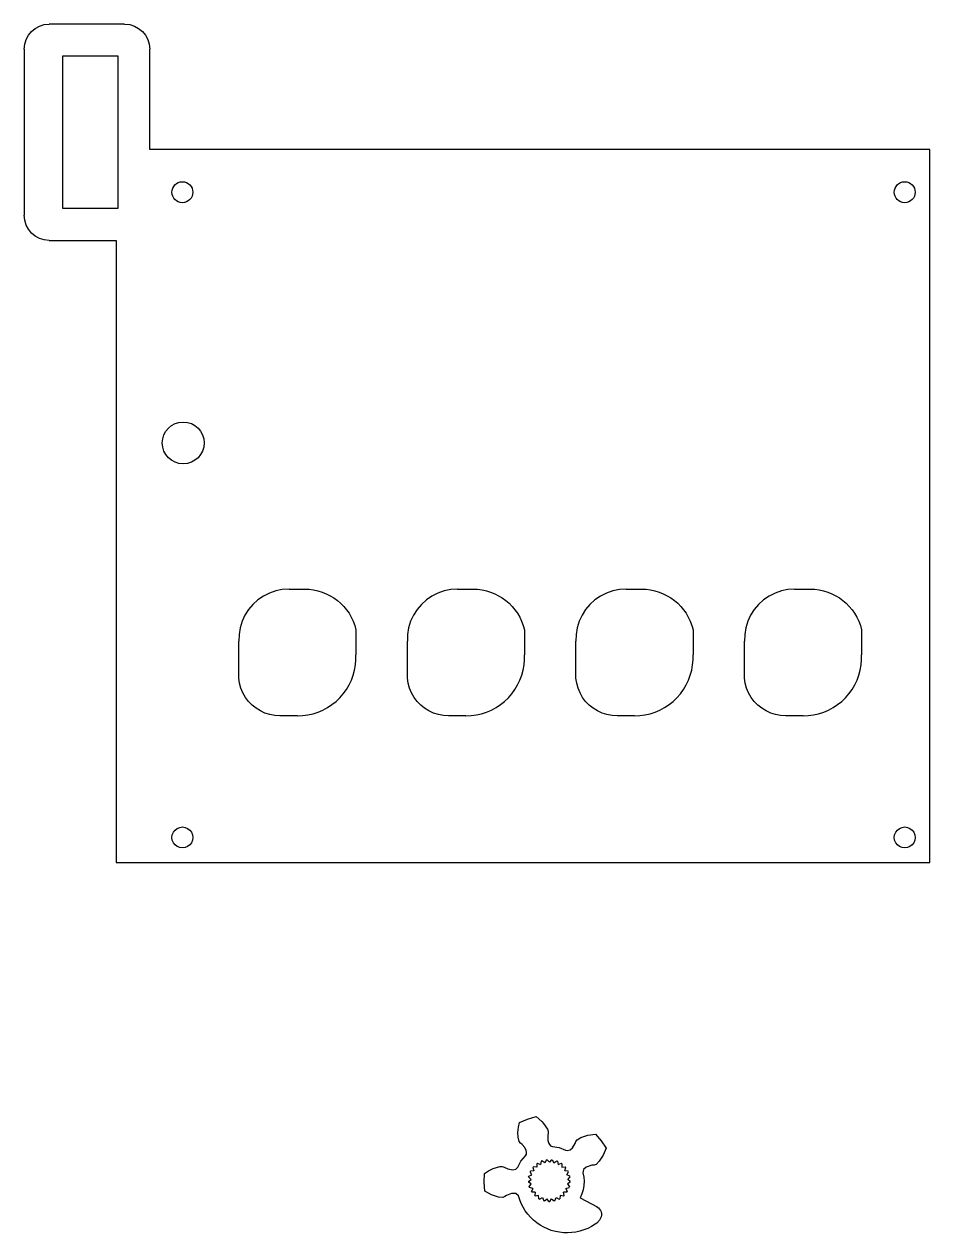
# Model space of a CAD drawing. Header units: millimetres. Extents: x -658 to 1307, y -81 to 472.
# Drawn here: x 244.5 to 352.7, y 98.7 to 243.1 of the extents above; entities that cross this region are included whole.
import ezdxf

# ---------------------------------------------------------------- set-up
doc = ezdxf.new("R2010")
doc.units = ezdxf.units.MM
doc.layers.get('0').update_dxf_attribs({"true_color": 0xffffff})
doc.layers.add('a', color=7, linetype='Continuous', true_color=0xffffff)
doc.layers.add('gears', color=134, linetype='Continuous', true_color=0x009987)

# ---------------------------------------------------------------- blocks, each defined once
blk = doc.blocks.new('Group_48')
for p, q in [((12, 89.89, 0), (3, 89.89, 0)), ((0, 86.89, 0), (0, 67.05, 0)), ((15, 74.89, 0), (15, 86.89, 0)), ((4.6, 67.85, 0), (4.6, 86.09, 0)), ((4.6, 86.09, 0), (11.2, 86.09, 0)), ((11.2, 86.09, 0), (11.2, 67.85, 0)), ((108.2, 74.89, 0), (15, 74.89, 0)), ((108.2, -10.31, 0), (108.2, 74.89, 0)), ((11.2, 67.85, 0), (4.6, 67.85, 0)), ((3, 64.05, 0), (11, 64.05, 0)), ((11, 64.05, 0), (11, -10.31, 0)), ((31.64, 22.38, 0), (33.5, 22.38, 0)), ((51.78, 22.38, 0), (53.63, 22.38, 0)), ((71.91, 22.38, 0), (73.77, 22.38, 0)), ((92.05, 22.38, 0), (93.91, 22.38, 0)), ((39.64, 17.52, 0), (39.64, 14.56, 0)), ((59.78, 17.52, 0), (59.78, 14.56, 0)), ((79.91, 17.52, 0), (79.91, 14.56, 0)), ((100.05, 17.52, 0), (100.05, 14.56, 0)), ((25.64, 11.71, 0), (25.64, 16.16, 0)), ((45.78, 11.71, 0), (45.78, 16.16, 0)), ((65.91, 11.71, 0), (65.91, 16.16, 0)), ((86.05, 11.71, 0), (86.05, 16.16, 0)), ((39.64, 14.56, 0), (39.64, 14.5, 0)), ((39.64, 13.93, 0), (39.64, 14.5, 0)), ((59.78, 14.56, 0), (59.78, 14.5, 0)), ((59.78, 13.93, 0), (59.78, 14.5, 0)), ((79.91, 14.56, 0), (79.91, 14.5, 0)), ((79.92, 13.93, 0), (79.91, 14.5, 0)), ((100.05, 14.56, 0), (100.05, 14.5, 0)), ((100.05, 13.93, 0), (100.05, 14.5, 0)), ((39.48, 12.68, 0), (39.59, 13.3, 0)), ((39.59, 13.3, 0), (39.64, 13.93, 0)), ((59.61, 12.68, 0), (59.72, 13.3, 0)), ((59.72, 13.3, 0), (59.78, 13.93, 0)), ((79.75, 12.68, 0), (79.86, 13.3, 0)), ((79.86, 13.3, 0), (79.92, 13.93, 0)), ((99.89, 12.68, 0), (100, 13.3, 0)), ((100, 13.3, 0), (100.05, 13.93, 0)), ((39.09, 11.48, 0), (39.31, 12.07, 0)), ((39.31, 12.07, 0), (39.48, 12.68, 0)), ((59.23, 11.48, 0), (59.45, 12.07, 0)), ((59.45, 12.07, 0), (59.61, 12.68, 0)), ((79.36, 11.48, 0), (79.58, 12.07, 0)), ((79.58, 12.07, 0), (79.75, 12.68, 0)), ((99.5, 11.48, 0), (99.72, 12.07, 0)), ((99.72, 12.07, 0), (99.89, 12.68, 0)), ((38.13, 9.86, 0), (38.5, 10.37, 0)), ((38.5, 10.37, 0), (38.82, 10.92, 0)), ((38.82, 10.92, 0), (39.09, 11.48, 0)), ((58.26, 9.86, 0), (58.63, 10.37, 0)), ((58.63, 10.37, 0), (58.95, 10.92, 0)), ((58.95, 10.92, 0), (59.23, 11.48, 0)), ((78.4, 9.86, 0), (78.77, 10.37, 0)), ((78.77, 10.37, 0), (79.09, 10.92, 0)), ((79.09, 10.92, 0), (79.36, 11.48, 0)), ((98.54, 9.86, 0), (98.91, 10.37, 0)), ((98.91, 10.37, 0), (99.23, 10.92, 0)), ((99.23, 10.92, 0), (99.5, 11.48, 0)), ((36.77, 8.56, 0), (37.26, 8.95, 0)), ((37.26, 8.95, 0), (37.71, 9.39, 0)), ((37.71, 9.39, 0), (38.13, 9.86, 0)), ((56.9, 8.56, 0), (57.39, 8.95, 0)), ((57.39, 8.95, 0), (57.85, 9.39, 0)), ((57.85, 9.39, 0), (58.26, 9.86, 0)), ((77.04, 8.56, 0), (77.53, 8.95, 0)), ((77.53, 8.95, 0), (77.99, 9.39, 0)), ((77.99, 9.39, 0), (78.4, 9.86, 0)), ((97.18, 8.56, 0), (97.67, 8.95, 0)), ((97.67, 8.95, 0), (98.12, 9.39, 0)), ((98.12, 9.39, 0), (98.54, 9.86, 0)), ((32.64, 7.22, 0), (33.27, 7.25, 0)), ((33.27, 7.25, 0), (33.89, 7.33, 0)), ((33.89, 7.33, 0), (34.51, 7.47, 0)), ((34.51, 7.47, 0), (35.11, 7.67, 0)), ((35.11, 7.67, 0), (35.69, 7.91, 0)), ((35.69, 7.91, 0), (36.24, 8.21, 0)), ((36.24, 8.21, 0), (36.77, 8.56, 0)), ((52.78, 7.22, 0), (53.41, 7.25, 0)), ((53.41, 7.25, 0), (54.03, 7.33, 0)), ((54.03, 7.33, 0), (54.64, 7.47, 0)), ((54.64, 7.47, 0), (55.24, 7.67, 0)), ((55.24, 7.67, 0), (55.82, 7.91, 0)), ((55.82, 7.91, 0), (56.38, 8.21, 0)), ((56.38, 8.21, 0), (56.9, 8.56, 0)), ((72.91, 7.22, 0), (73.54, 7.25, 0)), ((73.54, 7.25, 0), (74.17, 7.33, 0)), ((74.17, 7.33, 0), (74.78, 7.47, 0)), ((74.78, 7.47, 0), (75.38, 7.67, 0)), ((75.38, 7.67, 0), (75.96, 7.91, 0)), ((75.96, 7.91, 0), (76.51, 8.21, 0)), ((76.51, 8.21, 0), (77.04, 8.56, 0)), ((93.05, 7.22, 0), (93.68, 7.25, 0)), ((93.68, 7.25, 0), (94.31, 7.33, 0)), ((94.31, 7.33, 0), (94.92, 7.47, 0)), ((94.92, 7.47, 0), (95.52, 7.67, 0)), ((95.52, 7.67, 0), (96.1, 7.91, 0)), ((96.1, 7.91, 0), (96.65, 8.21, 0)), ((96.65, 8.21, 0), (97.18, 8.56, 0)), ((32.64, 7.22, 0), (30.56, 7.22, 0)), ((52.78, 7.22, 0), (50.7, 7.22, 0)), ((72.91, 7.22, 0), (70.84, 7.22, 0)), ((93.05, 7.22, 0), (90.97, 7.22, 0)), ((11, -10.31, 0), (108.2, -10.31, 0))]:
    blk.add_line(p, q)
for points in [[(31.64, 22.38, 0), (30.84, 22.32, 0), (30.05, 22.16, 0), (29.29, 21.9, 0), (28.58, 21.54, 0), (27.91, 21.08, 0), (27.32, 20.54, 0), (26.8, 19.93, 0), (26.37, 19.25, 0), (26.03, 18.52, 0), (25.8, 17.75, 0), (25.67, 16.96, 0), (25.64, 16.16, 0)], [(51.78, 22.38, 0), (50.98, 22.32, 0), (50.19, 22.16, 0), (49.43, 21.9, 0), (48.71, 21.54, 0), (48.05, 21.08, 0), (47.46, 20.54, 0), (46.94, 19.93, 0), (46.51, 19.25, 0), (46.17, 18.52, 0), (45.93, 17.75, 0), (45.8, 16.96, 0), (45.78, 16.16, 0)], [(71.91, 22.38, 0), (71.11, 22.32, 0), (70.33, 22.16, 0), (69.57, 21.9, 0), (68.85, 21.54, 0), (68.19, 21.08, 0), (67.59, 20.54, 0), (67.08, 19.93, 0), (66.65, 19.25, 0), (66.31, 18.52, 0), (66.07, 17.75, 0), (65.94, 16.96, 0), (65.91, 16.16, 0)], [(92.05, 22.38, 0), (91.25, 22.32, 0), (90.46, 22.16, 0), (89.71, 21.9, 0), (88.99, 21.54, 0), (88.33, 21.08, 0), (87.73, 20.54, 0), (87.21, 19.93, 0), (86.78, 19.25, 0), (86.45, 18.52, 0), (86.21, 17.75, 0), (86.08, 16.96, 0), (86.05, 16.16, 0)], [(30.56, 7.22, 0), (29.95, 7.26, 0), (29.35, 7.37, 0), (28.77, 7.55, 0), (28.22, 7.81, 0), (27.7, 8.13, 0), (27.23, 8.51, 0), (26.81, 8.95, 0), (26.44, 9.43, 0), (26.14, 9.96, 0), (25.9, 10.52, 0), (25.73, 11.11, 0), (25.64, 11.71, 0)], [(50.7, 7.22, 0), (50.09, 7.26, 0), (49.49, 7.37, 0), (48.91, 7.55, 0), (48.36, 7.81, 0), (47.84, 8.13, 0), (47.37, 8.51, 0), (46.94, 8.95, 0), (46.58, 9.43, 0), (46.27, 9.96, 0), (46.04, 10.52, 0), (45.87, 11.11, 0), (45.78, 11.71, 0)], [(70.84, 7.22, 0), (70.23, 7.26, 0), (69.63, 7.37, 0), (69.05, 7.55, 0), (68.5, 7.81, 0), (67.98, 8.13, 0), (67.5, 8.51, 0), (67.08, 8.95, 0), (66.71, 9.43, 0), (66.41, 9.96, 0), (66.17, 10.52, 0), (66.01, 11.11, 0), (65.91, 11.71, 0)], [(90.97, 7.22, 0), (90.36, 7.26, 0), (89.77, 7.37, 0), (89.19, 7.55, 0), (88.63, 7.81, 0), (88.12, 8.13, 0), (87.64, 8.51, 0), (87.22, 8.95, 0), (86.85, 9.43, 0), (86.55, 9.96, 0), (86.31, 10.52, 0), (86.14, 11.11, 0), (86.05, 11.71, 0)]]:
    blk.add_polyline3d(points)
for points in [[(20.11, -6.99, 0), (20.15, -7.31, 0), (20.11, -7.64, 0), (19.98, -7.94, 0), (19.78, -8.2, 0), (19.52, -8.4, 0), (19.22, -8.52, 0), (18.9, -8.56, 0), (18.58, -8.52, 0), (18.27, -8.4, 0), (18.02, -8.2, 0), (17.82, -7.94, 0), (17.69, -7.64, 0), (17.65, -7.31, 0), (17.69, -6.99, 0), (17.82, -6.69, 0), (18.02, -6.43, 0), (18.27, -6.23, 0), (18.58, -6.11, 0), (18.9, -6.06, 0), (19.22, -6.11, 0), (19.52, -6.23, 0), (19.78, -6.43, 0), (19.98, -6.69, 0), (20.11, -6.99, 0)], [(106.41, -6.99, 0), (106.45, -7.31, 0), (106.41, -7.64, 0), (106.28, -7.94, 0), (106.08, -8.2, 0), (105.82, -8.4, 0), (105.52, -8.52, 0), (105.2, -8.56, 0), (104.88, -8.52, 0), (104.58, -8.4, 0), (104.32, -8.2, 0), (104.12, -7.94, 0), (103.99, -7.64, 0), (103.95, -7.31, 0), (103.99, -6.99, 0), (104.12, -6.69, 0), (104.32, -6.43, 0), (104.58, -6.23, 0), (104.88, -6.11, 0), (105.2, -6.06, 0), (105.52, -6.11, 0), (105.82, -6.23, 0), (106.08, -6.43, 0), (106.28, -6.69, 0), (106.41, -6.99, 0)]]:
    blk.add_polyline3d(points, close=True)
for centre, radius in [((18.9, 69.8, 0), 1.25), ((105.2, 69.8, 0), 1.25), ((19, 39.84, 0), 2.5)]:
    blk.add_circle(centre, radius)
at = {"extrusion": (0, 0, -1)}
for centre, start, end in [((-3, 86.89, 0), 0, 90), ((-12, 86.89, 0), 90, 180), ((-3, 67.05, 0), 270, 0)]:
    blk.add_arc(centre, 3, start, end, dxfattribs=at)
at = {"extrusion": (9.9064e-22, 2.07282e-07, -1)}
for centre in [(-33.5, 16.06, 0), (-53.63, 16.06, 0), (-73.77, 16.06, 0), (-93.91, 16.06, 0)]:
    blk.add_arc(centre, 6.31, 90, 166.6752, dxfattribs=at)
blk = doc.blocks.new('Group_56')
for p, q in [((7.45, 8.74, 0), (7.26, 8.38, 0)), ((7.45, 8.74, 0), (7.54, 8.74, 0)), ((7.54, 8.74, 0), (7.81, 8.45, 0)), ((8.08, 8.74, 0), (7.81, 8.45, 0)), ((8.08, 8.74, 0), (8.16, 8.74, 0)), ((8.16, 8.74, 0), (8.35, 8.38, 0)), ((5.56, 7.36, 0), (5.52, 7.28, 0)), ((5.72, 6.93, 0), (5.52, 7.28, 0)), ((5.95, 7.43, 0), (5.56, 7.36, 0)), ((5.85, 7.82, 0), (5.9, 7.89, 0)), ((5.85, 7.82, 0), (5.95, 7.43, 0)), ((6.3, 7.85, 0), (5.9, 7.89, 0)), ((6.37, 8.31, 0), (6.3, 8.26, 0)), ((6.3, 8.26, 0), (6.3, 7.85, 0)), ((6.37, 8.31, 0), (6.75, 8.18, 0)), ((6.84, 8.57, 0), (6.75, 8.18, 0)), ((6.92, 8.6, 0), (6.84, 8.57, 0)), ((7.26, 8.38, 0), (6.92, 8.6, 0)), ((8.35, 8.38, 0), (8.69, 8.6, 0)), ((8.69, 8.6, 0), (8.77, 8.57, 0)), ((8.77, 8.57, 0), (8.86, 8.18, 0)), ((8.86, 8.18, 0), (9.24, 8.31, 0)), ((9.31, 8.26, 0), (9.24, 8.31, 0)), ((9.31, 8.26, 0), (9.31, 7.85, 0)), ((9.31, 7.85, 0), (9.71, 7.89, 0)), ((9.66, 7.43, 0), (9.77, 7.82, 0)), ((10.06, 7.36, 0), (9.66, 7.43, 0)), ((9.77, 7.82, 0), (9.71, 7.89, 0)), ((9.9, 6.93, 0), (10.09, 7.28, 0)), ((10.09, 7.28, 0), (10.06, 7.36, 0)), ((5.3, 6.14, 0), (5.62, 6.39, 0)), ((5.3, 6.14, 0), (5.3, 6.05, 0)), ((5.65, 5.84, 0), (5.3, 6.05, 0)), ((5.33, 6.68, 0), (5.35, 6.77, 0)), ((5.33, 6.68, 0), (5.62, 6.39, 0)), ((5.35, 6.77, 0), (5.72, 6.93, 0)), ((5.41, 5.52, 0), (5.65, 5.84, 0)), ((10.26, 6.77, 0), (9.9, 6.93, 0)), ((10.31, 6.05, 0), (9.96, 5.84, 0)), ((9.96, 5.84, 0), (10.2, 5.52, 0)), ((10, 6.39, 0), (10.28, 6.68, 0)), ((10.31, 6.14, 0), (10, 6.39, 0)), ((10.28, 6.68, 0), (10.26, 6.77, 0)), ((10.31, 6.05, 0), (10.31, 6.14, 0)), ((5.44, 5.43, 0), (5.41, 5.52, 0)), ((5.82, 5.32, 0), (5.44, 5.43, 0)), ((5.82, 5.32, 0), (5.67, 4.94, 0)), ((5.71, 4.87, 0), (5.67, 4.94, 0)), ((6.12, 4.85, 0), (5.71, 4.87, 0)), ((6.12, 4.85, 0), (6.06, 4.45, 0)), ((6.12, 4.39, 0), (6.06, 4.45, 0)), ((6.52, 4.47, 0), (6.12, 4.39, 0)), ((6.56, 4.08, 0), (6.52, 4.47, 0)), ((9.1, 4.47, 0), (9.05, 4.08, 0)), ((9.49, 4.39, 0), (9.1, 4.47, 0)), ((9.49, 4.39, 0), (9.56, 4.45, 0)), ((9.9, 4.87, 0), (9.5, 4.85, 0)), ((9.56, 4.45, 0), (9.5, 4.85, 0)), ((9.79, 5.32, 0), (10.18, 5.43, 0)), ((9.79, 5.32, 0), (9.95, 4.94, 0)), ((9.9, 4.87, 0), (9.95, 4.94, 0)), ((10.2, 5.52, 0), (10.18, 5.43, 0)), ((6.64, 4.03, 0), (6.56, 4.08, 0)), ((6.64, 4.03, 0), (7, 4.21, 0)), ((7, 4.21, 0), (7.14, 3.83, 0)), ((7.22, 3.81, 0), (7.14, 3.83, 0)), ((7.22, 3.81, 0), (7.53, 4.07, 0)), ((7.76, 3.74, 0), (7.53, 4.07, 0)), ((7.76, 3.74, 0), (7.85, 3.74, 0)), ((7.85, 3.74, 0), (8.08, 4.07, 0)), ((8.08, 4.07, 0), (8.39, 3.81, 0)), ((8.47, 3.83, 0), (8.39, 3.81, 0)), ((8.47, 3.83, 0), (8.62, 4.21, 0)), ((8.62, 4.21, 0), (8.98, 4.03, 0)), ((8.98, 4.03, 0), (9.05, 4.08, 0)), ((11.49, 4.19, 0), (13.5, 3.1, 0)), ((13.46, 1.16, 0), (13.78, 1.53, 0)), ((13.9, 1.75, 0), (13.78, 1.53, 0))]:
    blk.add_line(p, q)
blk.add_polyline3d([(13.46, 1.16, 0), (13.26, 1.02, 0), (12.84, 0.76, 0), (12.4, 0.53, 0), (11.94, 0.35, 0), (11.46, 0.2, 0), (10.98, 0.09, 0), (10.49, 0.03, 0), (9.99, 0, 0), (9.5, 0.01, 0), (9.01, 0.07, 0), (8.52, 0.16, 0), (8.04, 0.3, 0), (7.58, 0.47, 0), (7.13, 0.68, 0), (6.7, 0.93, 0), (6.29, 1.21, 0), (5.91, 1.53, 0), (5.55, 1.87, 0), (5.23, 2.24, 0), (4.93, 2.64, 0), (4.67, 3.06, 0), (4.45, 3.5, 0), (4.26, 3.96, 0), (4.11, 4.44, 0)])
at = {"extrusion": (2.47504e-08, 6.82921e-10, -1)}
blk.add_arc((-13.02, 2.22, 0), 1, 118.4466, 208.4466, dxfattribs=at)
at = {"layer": 'a', "color": 12, "true_color": 0xcc0000}
for p, q in [((4.1, 12.62, 0), (4.23, 13.19, 0)), ((4.23, 13.19, 0), (5.2, 13.6, 0)), ((5.2, 13.6, 0), (6.21, 13.89, 0)), ((6.21, 13.89, 0), (6.9, 13.32, 0)), ((6.9, 13.32, 0), (7.11, 13.09, 0)), ((7.11, 13.09, 0), (7.58, 12.39, 0)), ((4.03, 12, 0), (4.1, 12.62, 0)), ((4.06, 11.42, 0), (4.03, 12, 0)), ((7.58, 12.39, 0), (7.68, 12.14, 0)), ((7.63, 11.65, 0), (7.61, 11.03, 0)), ((7.68, 11.9, 0), (7.63, 11.65, 0)), ((7.68, 12.14, 0), (7.68, 11.9, 0)), ((11.58, 11.41, 0), (12.41, 11.69, 0)), ((12.41, 11.69, 0), (13.3, 11.79, 0)), ((13.3, 11.79, 0), (14, 11)), ((4.19, 10.9, 0), (4.06, 11.42, 0)), ((4.34, 10.71, 0), (4.19, 10.9, 0)), ((4.54, 10.56, 0), (4.34, 10.71, 0)), ((4.88, 10.19, 0), (4.54, 10.56, 0)), ((5.05, 9.86, 0), (4.88, 10.19, 0)), ((7.61, 11.03, 0), (7.73, 10.67, 0)), ((7.73, 10.67, 0), (7.95, 10.42, 0)), ((7.95, 10.42, 0), (8.17, 10.34, 0)), ((8.17, 10.34, 0), (8.97, 10.19, 0)), ((8.97, 10.19, 0), (9.73, 9.88, 0)), ((10.28, 9.91, 0), (10.58, 10.15, 0)), ((10.58, 10.15, 0), (10.9, 10.68, 0)), ((10.9, 10.68, 0), (10.98, 10.92, 0)), ((10.98, 10.92, 0), (11.12, 11.13, 0)), ((11.12, 11.13, 0), (11.58, 11.41, 0)), ((14, 11), (14.58, 10.12, 0)), ((14.58, 10.12, 0), (14.25, 9.29, 0)), ((4.41, 8.57, 0), (4.94, 9.2, 0)), ((4.94, 9.2, 0), (5.06, 9.39, 0)), ((5.09, 9.66, 0), (5.05, 9.86, 0)), ((5.06, 9.39, 0), (5.09, 9.66, 0)), ((9.73, 9.88, 0), (9.95, 9.83, 0)), ((9.95, 9.83, 0), (10.28, 9.91, 0)), ((14.25, 9.29, 0), (13.77, 8.55, 0)), ((0.04, 7.09, 0), (0.52, 7.42, 0)), ((0.52, 7.42, 0), (1.08, 7.7, 0)), ((1.08, 7.7, 0), (1.9, 7.93, 0)), ((1.9, 7.93, 0), (2.16, 7.95, 0)), ((2.16, 7.95, 0), (2.39, 7.87, 0)), ((2.39, 7.87, 0), (2.84, 7.64, 0)), ((2.84, 7.64, 0), (3.44, 7.52, 0)), ((3.44, 7.52, 0), (3.8, 7.61, 0)), ((3.8, 7.61, 0), (4.02, 7.85, 0)), ((4.02, 7.85, 0), (4.41, 8.57, 0)), ((11.9, 7.57, 0), (11.82, 7.17, 0)), ((12.19, 7.85, 0), (11.9, 7.57, 0)), ((12.89, 8.09, 0), (12.19, 7.85, 0)), ((13.14, 8.11, 0), (12.89, 8.09, 0)), ((13.38, 8.18, 0), (13.14, 8.11, 0)), ((13.77, 8.55, 0), (13.38, 8.18, 0)), ((0, 6.04, 0), (0.04, 7.09, 0)), ((0.1, 4.99, 0), (0, 6.04, 0)), ((0.88, 4.55, 0), (0.1, 4.99, 0)), ((1.72, 4.28, 0), (0.88, 4.55, 0)), ((2.7, 4.47, 0), (2.49, 4.33, 0)), ((3.27, 4.71, 0), (2.7, 4.47, 0)), ((3.8, 4.69, 0), (3.27, 4.71, 0)), ((4.11, 4.44, 0), (3.8, 4.69, 0)), ((2.26, 4.24, 0), (1.72, 4.28, 0)), ((2.49, 4.33, 0), (2.26, 4.24, 0))]:
    blk.add_line(p, q, dxfattribs=at)
at = {"layer": 'gears', "color": 12, "true_color": 0xcc0000}
blk.add_polyline3d([(11.82, 7.17, 0), (11.92, 6.67, 0), (11.96, 6.16, 0), (11.94, 5.65, 0), (11.85, 5.14, 0), (11.7, 4.66, 0), (11.49, 4.19, 0)], dxfattribs=at)

msp = doc.modelspace()

# ---------------------------------------------------------------- block references
for name, p in [('Group_48', (244.52, 153.23, 16.7)), ('Group_56', (299.46, 98.66))]:
    msp.add_blockref(name, p)

doc.saveas('drawing.dxf')
